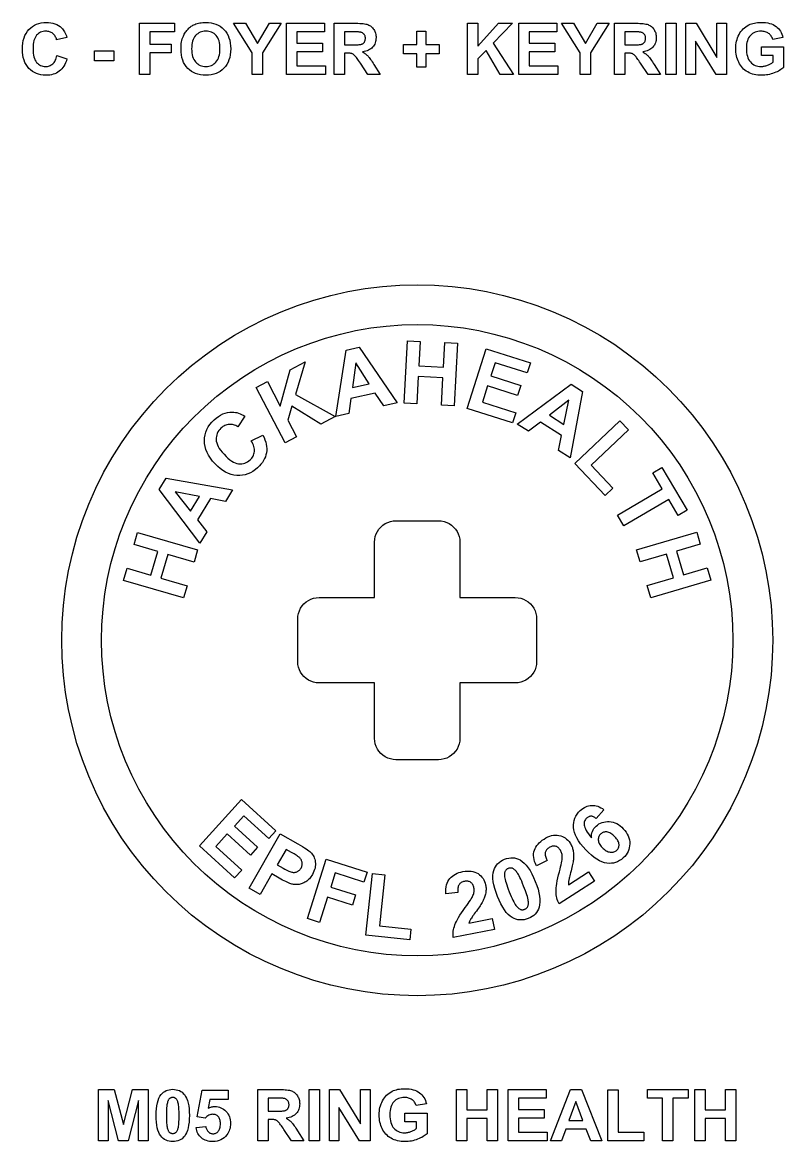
# Model space of a CAD drawing. Header units: millimetres. Extents: x 0 to 300, y 0 to 200.
# Drawn here: x 122.12 to 148.88, y 39.85 to 79.21 of the extents above; entities that cross this region are included whole.
import ezdxf

# ---------------------------------------------------------------- set-up
doc = ezdxf.new("R2010")
doc.units = ezdxf.units.MM
for name, color, linetype in [('CUT', 1, 'Continuous'), ('ENGRAVE', 5, 'Continuous'), ('LABELS', 250, 'Continuous')]:
    doc.layers.add(name, color=color, linetype=linetype)

msp = doc.modelspace()

# ---------------------------------------------------------------- linework, layer by layer
at = {"layer": 'CUT'}
msp.add_lwpolyline([(148.5, 57.481), (148.485, 56.868), (148.44, 56.256), (148.365, 55.647), (148.26, 55.043), (148.125, 54.444), (147.962, 53.853), (147.769, 53.27), (147.548, 52.698), (147.3, 52.137), (147.024, 51.589), (146.722, 51.055), (146.393, 50.537), (146.04, 50.035), (145.663, 49.551), (145.262, 49.087), (144.839, 48.642), (144.394, 48.219), (143.93, 47.819), (143.446, 47.441), (142.945, 47.088), (142.426, 46.76), (141.892, 46.457), (141.344, 46.181), (140.784, 45.933), (140.211, 45.712), (139.629, 45.519), (139.037, 45.356), (138.439, 45.221), (137.834, 45.116), (137.225, 45.041), (136.613, 44.996), (136, 44.981), (135.387, 44.996), (134.775, 45.041), (134.166, 45.116), (133.561, 45.221), (132.963, 45.356), (132.371, 45.519), (131.789, 45.712), (131.216, 45.933), (130.656, 46.181), (130.108, 46.457), (129.574, 46.76), (129.055, 47.088), (128.554, 47.441), (128.07, 47.819), (127.606, 48.219), (127.161, 48.642), (126.738, 49.087), (126.337, 49.551), (125.96, 50.035), (125.607, 50.537), (125.278, 51.055), (124.976, 51.589), (124.7, 52.137), (124.452, 52.698), (124.231, 53.27), (124.038, 53.853), (123.875, 54.444), (123.74, 55.043), (123.635, 55.647), (123.56, 56.256), (123.515, 56.868), (123.5, 57.481), (123.515, 58.094), (123.56, 58.706), (123.635, 59.315), (123.74, 59.92), (123.875, 60.518), (124.038, 61.11), (124.231, 61.692), (124.452, 62.265), (124.7, 62.826), (124.976, 63.374), (125.278, 63.907), (125.607, 64.426), (125.96, 64.927), (126.337, 65.411), (126.738, 65.876), (127.161, 66.32), (127.606, 66.743), (128.07, 67.144), (128.554, 67.521), (129.055, 67.875), (129.574, 68.203), (130.108, 68.505), (130.656, 68.781), (131.216, 69.03), (131.789, 69.25), (132.371, 69.443), (132.963, 69.607), (133.561, 69.741), (134.166, 69.846), (134.775, 69.921), (135.387, 69.966), (136, 69.981), (136.613, 69.966), (137.225, 69.921), (137.834, 69.846), (138.439, 69.741), (139.037, 69.607), (139.629, 69.443), (140.211, 69.25), (140.784, 69.03), (141.344, 68.781), (141.892, 68.505), (142.426, 68.203), (142.945, 67.875), (143.446, 67.521), (143.93, 67.144), (144.394, 66.743), (144.839, 66.32), (145.262, 65.876), (145.663, 65.411), (146.04, 64.927), (146.393, 64.426), (146.722, 63.907), (147.024, 63.374), (147.3, 62.826), (147.548, 62.265), (147.769, 61.692), (147.962, 61.11), (148.125, 60.518), (148.26, 59.92), (148.365, 59.315), (148.44, 58.706), (148.485, 58.094)], close=True, dxfattribs=at)
at = {"layer": 'ENGRAVE'}
for points in [[(147.1, 57.481), (147.086, 56.937), (147.046, 56.393), (146.979, 55.852), (146.886, 55.316), (146.767, 54.784), (146.622, 54.259), (146.451, 53.742), (146.255, 53.234), (146.034, 52.735), (145.789, 52.249), (145.52, 51.775), (145.229, 51.315), (144.915, 50.869), (144.58, 50.44), (144.224, 50.027), (143.849, 49.633), (143.454, 49.257), (143.041, 48.901), (142.612, 48.566), (142.167, 48.252), (141.706, 47.961), (141.232, 47.692), (140.746, 47.447), (140.248, 47.226), (139.739, 47.03), (139.222, 46.86), (138.697, 46.714), (138.165, 46.595), (137.629, 46.502), (137.088, 46.435), (136.545, 46.395), (136, 46.382), (135.455, 46.395), (134.912, 46.435), (134.371, 46.502), (133.835, 46.595), (133.303, 46.714), (132.778, 46.86), (132.261, 47.03), (131.752, 47.226), (131.254, 47.447), (130.768, 47.692), (130.294, 47.961), (129.833, 48.252), (129.388, 48.566), (128.959, 48.901), (128.546, 49.257), (128.151, 49.633), (127.776, 50.027), (127.42, 50.44), (127.085, 50.869), (126.771, 51.315), (126.48, 51.775), (126.211, 52.249), (125.966, 52.735), (125.745, 53.234), (125.549, 53.742), (125.378, 54.259), (125.233, 54.784), (125.114, 55.316), (125.021, 55.852), (124.954, 56.393), (124.914, 56.937), (124.9, 57.481), (124.914, 58.026), (124.954, 58.569), (125.021, 59.11), (125.114, 59.647), (125.233, 60.178), (125.378, 60.703), (125.549, 61.22), (125.745, 61.729), (125.966, 62.227), (126.211, 62.713), (126.48, 63.187), (126.771, 63.648), (127.085, 64.093), (127.42, 64.523), (127.776, 64.935), (128.151, 65.33), (128.546, 65.705), (128.959, 66.061), (129.388, 66.396), (129.833, 66.71), (130.294, 67.002), (130.768, 67.27), (131.254, 67.515), (131.752, 67.736), (132.261, 67.932), (132.778, 68.103), (133.303, 68.248), (133.835, 68.367), (134.371, 68.461), (134.912, 68.527), (135.455, 68.567), (136, 68.581), (136.545, 68.567), (137.088, 68.527), (137.629, 68.461), (138.165, 68.367), (138.697, 68.248), (139.222, 68.103), (139.739, 67.932), (140.248, 67.736), (140.746, 67.515), (141.232, 67.27), (141.706, 67.002), (142.167, 66.71), (142.612, 66.396), (143.041, 66.061), (143.454, 65.705), (143.849, 65.33), (144.224, 64.935), (144.58, 64.523), (144.915, 64.093), (145.229, 63.648), (145.52, 63.187), (145.789, 62.713), (146.034, 62.227), (146.255, 61.729), (146.451, 61.22), (146.622, 60.703), (146.767, 60.178), (146.886, 59.647), (146.979, 59.11), (147.046, 58.569), (147.086, 58.026)], [(133.137, 65.35), (133.503, 67.683), (133.962, 67.784), (135.294, 65.824), (134.822, 65.72), (134.527, 66.167), (133.668, 65.979), (133.598, 65.451)], [(136.055, 67.125), (136.925, 67.08), (136.969, 67.945), (137.413, 67.922), (137.3, 65.725), (136.856, 65.748), (136.906, 66.709), (136.036, 66.753), (135.987, 65.793), (135.543, 65.816), (135.656, 68.013), (136.1, 67.99)], [(138.736, 67.239), (138.588, 66.774), (139.64, 66.439), (139.528, 66.086), (138.475, 66.421), (138.293, 65.851), (139.464, 65.477), (139.352, 65.124), (137.758, 65.632), (138.426, 67.728), (139.98, 67.233), (139.867, 66.878)], [(131.528, 66.993), (132.057, 67.27), (131.722, 66.126), (133.12, 65.343), (132.611, 65.076), (131.595, 65.709), (131.447, 65.216), (131.756, 64.628), (131.363, 64.421), (130.341, 66.369), (130.734, 66.576), (131.188, 65.71)], [(133.722, 66.37), (134.308, 66.498), (133.837, 67.231)], [(139.513, 65.082), (141.416, 66.48), (141.812, 66.228), (141.376, 63.899), (140.969, 64.158), (141.074, 64.683), (140.332, 65.154), (139.911, 64.83)], [(140.646, 65.394), (141.153, 65.072), (141.334, 65.924)], [(130.648, 64.528), (130.674, 64.449), (130.693, 64.371), (130.705, 64.295), (130.71, 64.22), (130.708, 64.147), (130.699, 64.075), (130.684, 64.004), (130.662, 63.935), (130.633, 63.867), (130.598, 63.801), (130.556, 63.736), (130.508, 63.672), (130.453, 63.609), (130.391, 63.548), (130.31, 63.479), (130.225, 63.419), (130.138, 63.37), (130.048, 63.331), (129.955, 63.302), (129.86, 63.283), (129.761, 63.274), (129.66, 63.276), (129.558, 63.288), (129.459, 63.311), (129.36, 63.345), (129.264, 63.391), (129.169, 63.447), (129.076, 63.514), (128.985, 63.592), (128.895, 63.682), (128.808, 63.782), (128.732, 63.884), (128.667, 63.985), (128.614, 64.087), (128.573, 64.189), (128.544, 64.292), (128.527, 64.395), (128.521, 64.499), (128.526, 64.601), (128.542, 64.701), (128.568, 64.797), (128.605, 64.89), (128.653, 64.98), (128.711, 65.066), (128.78, 65.15), (128.859, 65.23), (128.933, 65.295), (129.01, 65.35), (129.088, 65.398), (129.167, 65.436), (129.248, 65.466), (129.331, 65.487), (129.415, 65.499), (129.501, 65.503), (129.553, 65.501), (129.606, 65.494), (129.66, 65.483), (129.714, 65.467), (129.77, 65.447), (129.826, 65.423), (129.884, 65.394), (129.942, 65.36), (129.692, 64.984), (129.656, 65.007), (129.619, 65.026), (129.582, 65.042), (129.544, 65.054), (129.506, 65.064), (129.467, 65.069), (129.428, 65.071), (129.389, 65.07), (129.35, 65.065), (129.312, 65.057), (129.274, 65.046), (129.238, 65.031), (129.203, 65.013), (129.168, 64.991), (129.134, 64.966), (129.101, 64.937), (129.06, 64.894), (129.024, 64.85), (128.994, 64.803), (128.969, 64.754), (128.951, 64.703), (128.938, 64.65), (128.932, 64.595), (128.931, 64.538), (128.937, 64.479), (128.951, 64.418), (128.974, 64.356), (129.004, 64.292), (129.043, 64.226), (129.09, 64.159), (129.145, 64.089), (129.208, 64.018), (129.278, 63.946), (129.347, 63.883), (129.413, 63.829), (129.479, 63.783), (129.542, 63.746), (129.604, 63.717), (129.664, 63.697), (129.723, 63.686), (129.78, 63.682), (129.835, 63.685), (129.888, 63.693), (129.94, 63.707), (129.989, 63.727), (130.038, 63.753), (130.084, 63.785), (130.129, 63.823), (130.159, 63.854), (130.187, 63.886), (130.21, 63.92), (130.23, 63.956), (130.247, 63.993), (130.259, 64.031), (130.269, 64.071), (130.275, 64.113), (130.277, 64.156), (130.274, 64.2), (130.267, 64.246), (130.256, 64.294), (130.24, 64.342), (130.22, 64.392), (130.196, 64.444), (130.167, 64.497), (130.575, 64.691), (130.615, 64.609)], [(142.118, 63.631), (142.877, 62.829), (142.608, 62.574), (141.543, 63.699), (143.128, 65.199), (143.433, 64.876)], [(145.493, 62.053), (145.172, 61.864), (144.842, 62.425), (143.267, 61.498), (143.041, 61.881), (144.617, 62.808), (144.286, 63.37), (144.606, 63.559)], [(128.6, 61.294), (128.353, 60.893), (126.93, 62.777), (127.177, 63.177), (129.512, 62.772), (129.258, 62.361), (128.732, 62.46), (128.27, 61.711)], [(127.487, 62.703), (128.026, 62.022), (128.341, 62.533)], [(137.5, 55.981), (137.5, 54.031), (137.494, 53.933), (137.474, 53.837), (137.443, 53.744), (137.4, 53.656), (137.345, 53.575), (137.28, 53.501), (137.207, 53.436), (137.125, 53.382), (137.037, 53.338), (136.944, 53.307), (136.848, 53.288), (136.75, 53.281), (135.25, 53.281), (135.152, 53.288), (135.056, 53.307), (134.963, 53.338), (134.875, 53.382), (134.793, 53.436), (134.72, 53.501), (134.655, 53.575), (134.6, 53.656), (134.557, 53.744), (134.526, 53.837), (134.506, 53.933), (134.5, 54.031), (134.5, 55.981), (132.55, 55.981), (132.452, 55.988), (132.356, 56.007), (132.263, 56.038), (132.175, 56.082), (132.093, 56.136), (132.02, 56.201), (131.955, 56.275), (131.9, 56.356), (131.857, 56.444), (131.826, 56.537), (131.806, 56.633), (131.8, 56.731), (131.8, 58.231), (131.806, 58.329), (131.826, 58.425), (131.857, 58.518), (131.9, 58.606), (131.955, 58.688), (132.02, 58.761), (132.093, 58.826), (132.175, 58.881), (132.263, 58.924), (132.356, 58.956), (132.452, 58.975), (132.55, 58.981), (134.5, 58.981), (134.5, 60.931), (134.506, 61.029), (134.526, 61.125), (134.557, 61.218), (134.6, 61.306), (134.655, 61.388), (134.72, 61.461), (134.793, 61.526), (134.875, 61.581), (134.963, 61.624), (135.056, 61.656), (135.152, 61.675), (135.25, 61.681), (136.75, 61.681), (136.848, 61.675), (136.944, 61.656), (137.037, 61.624), (137.125, 61.581), (137.207, 61.526), (137.28, 61.461), (137.345, 61.388), (137.4, 61.306), (137.443, 61.218), (137.474, 61.125), (137.494, 61.029), (137.5, 60.931), (137.5, 58.981), (139.45, 58.981), (139.548, 58.975), (139.644, 58.956), (139.737, 58.924), (139.825, 58.881), (139.907, 58.826), (139.98, 58.761), (140.045, 58.688), (140.1, 58.606), (140.143, 58.518), (140.174, 58.425), (140.194, 58.329), (140.2, 58.231), (140.2, 56.731), (140.194, 56.633), (140.174, 56.537), (140.143, 56.444), (140.1, 56.356), (140.045, 56.275), (139.98, 56.201), (139.907, 56.136), (139.825, 56.082), (139.737, 56.038), (139.644, 56.007), (139.548, 55.988), (139.45, 55.981)], [(126.631, 59.769), (126.876, 60.604), (126.045, 60.848), (126.17, 61.274), (128.281, 60.655), (128.156, 60.229), (127.233, 60.499), (126.988, 59.664), (127.911, 59.394), (127.786, 58.967), (125.675, 59.586), (125.8, 60.012)], [(145.366, 59.779), (146.197, 60.023), (146.322, 59.596), (144.211, 58.977), (144.086, 59.404), (145.009, 59.674), (144.764, 60.509), (143.841, 60.239), (143.716, 60.665), (145.827, 61.284), (145.952, 60.858), (145.121, 60.614)], [(130.78, 50.506), (129.902, 51.305), (129.574, 50.944), (130.391, 50.201), (130.141, 49.927), (129.324, 50.67), (128.921, 50.227), (129.831, 49.4), (129.581, 49.126), (128.343, 50.251), (129.823, 51.879), (131.03, 50.782)], [(142.227, 51.259), (142.204, 51.27), (142.181, 51.279), (142.158, 51.286), (142.136, 51.29), (142.114, 51.291), (142.092, 51.29), (142.071, 51.287), (142.051, 51.282), (142.03, 51.274), (142.011, 51.265), (141.991, 51.253), (141.972, 51.239), (141.954, 51.223), (141.931, 51.199), (141.912, 51.173), (141.896, 51.146), (141.884, 51.117), (141.876, 51.085), (141.871, 51.052), (141.869, 51.017), (141.871, 50.981), (141.878, 50.941), (141.893, 50.896), (141.914, 50.848), (141.943, 50.794), (141.979, 50.737), (142.022, 50.674), (142.071, 50.608), (142.129, 50.537), (142.128, 50.596), (142.134, 50.653), (142.145, 50.708), (142.162, 50.76), (142.184, 50.809), (142.213, 50.855), (142.247, 50.899), (142.287, 50.941), (142.336, 50.983), (142.388, 51.019), (142.443, 51.048), (142.5, 51.072), (142.559, 51.089), (142.622, 51.1), (142.687, 51.105), (142.754, 51.104), (142.822, 51.096), (142.888, 51.082), (142.952, 51.06), (143.015, 51.033), (143.075, 50.998), (143.134, 50.957), (143.192, 50.909), (143.247, 50.854), (143.301, 50.792), (143.348, 50.729), (143.387, 50.664), (143.419, 50.599), (143.444, 50.532), (143.461, 50.464), (143.471, 50.394), (143.473, 50.324), (143.469, 50.254), (143.457, 50.186), (143.439, 50.121), (143.413, 50.057), (143.381, 49.996), (143.342, 49.938), (143.295, 49.881), (143.242, 49.827), (143.18, 49.774), (143.115, 49.73), (143.047, 49.694), (142.977, 49.666), (142.903, 49.647), (142.827, 49.636), (142.748, 49.634), (142.666, 49.64), (142.581, 49.657), (142.495, 49.686), (142.406, 49.726), (142.315, 49.779), (142.221, 49.844), (142.126, 49.921), (142.028, 50.011), (141.928, 50.112), (141.831, 50.221), (141.746, 50.327), (141.673, 50.43), (141.613, 50.53), (141.565, 50.627), (141.529, 50.721), (141.506, 50.812), (141.494, 50.901), (141.494, 50.986), (141.502, 51.068), (141.519, 51.147), (141.545, 51.223), (141.579, 51.295), (141.622, 51.364), (141.674, 51.43), (141.735, 51.493), (141.781, 51.533), (141.828, 51.569), (141.877, 51.599), (141.926, 51.624), (141.976, 51.644), (142.028, 51.66), (142.08, 51.67), (142.133, 51.675), (142.187, 51.675), (142.241, 51.669), (142.295, 51.658), (142.349, 51.641), (142.403, 51.62), (142.457, 51.592), (142.511, 51.559), (142.565, 51.521), (142.298, 51.209), (142.274, 51.228), (142.25, 51.245)], [(131.967, 50.224), (132.034, 50.182), (132.094, 50.144), (132.145, 50.11), (132.188, 50.079), (132.223, 50.051), (132.25, 50.027), (132.283, 49.991), (132.313, 49.954), (132.339, 49.914), (132.362, 49.872), (132.381, 49.828), (132.397, 49.782), (132.409, 49.733), (132.418, 49.683), (132.423, 49.631), (132.422, 49.578), (132.417, 49.524), (132.407, 49.47), (132.392, 49.416), (132.371, 49.36), (132.346, 49.304), (132.316, 49.247), (132.291, 49.205), (132.264, 49.165), (132.236, 49.129), (132.208, 49.095), (132.178, 49.064), (132.148, 49.036), (132.116, 49.01), (132.083, 48.988), (132.05, 48.968), (132.017, 48.951), (131.983, 48.936), (131.95, 48.922), (131.916, 48.912), (131.882, 48.903), (131.848, 48.897), (131.814, 48.892), (131.78, 48.89), (131.746, 48.889), (131.714, 48.89), (131.682, 48.892), (131.651, 48.896), (131.62, 48.901), (131.591, 48.908), (131.562, 48.916), (131.522, 48.93), (131.478, 48.948), (131.431, 48.969), (131.381, 48.992), (131.327, 49.019), (131.27, 49.049), (131.21, 49.081), (131.146, 49.117), (130.895, 49.261), (130.483, 48.54), (130.097, 48.76), (131.188, 50.671), (131.807, 50.317), (131.891, 50.269)], [(140.965, 48.259), (140.944, 48.311), (140.927, 48.363), (140.912, 48.417), (140.901, 48.472), (140.892, 48.527), (140.886, 48.584), (140.883, 48.641), (140.884, 48.703), (140.888, 48.772), (140.897, 48.848), (140.909, 48.932), (140.926, 49.023), (140.947, 49.122), (140.971, 49.228), (141, 49.341), (141.022, 49.431), (141.042, 49.513), (141.06, 49.587), (141.074, 49.652), (141.085, 49.71), (141.093, 49.759), (141.098, 49.8), (141.101, 49.833), (141.1, 49.871), (141.098, 49.908), (141.093, 49.943), (141.086, 49.977), (141.077, 50.009), (141.065, 50.04), (141.051, 50.069), (141.035, 50.097), (141.016, 50.125), (140.996, 50.151), (140.975, 50.173), (140.952, 50.192), (140.929, 50.208), (140.905, 50.222), (140.881, 50.232), (140.855, 50.239), (140.829, 50.243), (140.802, 50.245), (140.775, 50.243), (140.748, 50.239), (140.721, 50.231), (140.694, 50.221), (140.666, 50.207), (140.638, 50.191), (140.611, 50.172), (140.588, 50.153), (140.567, 50.132), (140.548, 50.11), (140.533, 50.087), (140.52, 50.063), (140.51, 50.037), (140.503, 50.011), (140.499, 49.982), (140.499, 49.953), (140.502, 49.921), (140.508, 49.888), (140.518, 49.854), (140.532, 49.817), (140.549, 49.779), (140.569, 49.739), (140.192, 49.549), (140.157, 49.626), (140.13, 49.701), (140.11, 49.773), (140.097, 49.843), (140.092, 49.91), (140.095, 49.975), (140.105, 50.037), (140.122, 50.097), (140.146, 50.154), (140.176, 50.21), (140.21, 50.262), (140.249, 50.313), (140.294, 50.361), (140.344, 50.407), (140.399, 50.45), (140.459, 50.491), (140.527, 50.531), (140.594, 50.565), (140.661, 50.591), (140.727, 50.61), (140.793, 50.623), (140.857, 50.628), (140.921, 50.627), (140.984, 50.618), (141.046, 50.603), (141.103, 50.583), (141.157, 50.558), (141.208, 50.527), (141.255, 50.491), (141.299, 50.449), (141.339, 50.402), (141.376, 50.35), (141.395, 50.318), (141.413, 50.286), (141.429, 50.254), (141.443, 50.22), (141.455, 50.187), (141.466, 50.153), (141.476, 50.118), (141.483, 50.083), (141.489, 50.047), (141.494, 50.009), (141.497, 49.97), (141.499, 49.93), (141.5, 49.888), (141.499, 49.845), (141.496, 49.8), (141.492, 49.755), (141.488, 49.722), (141.483, 49.684), (141.475, 49.643), (141.466, 49.597), (141.454, 49.546), (141.442, 49.492), (141.427, 49.433), (141.41, 49.37), (141.394, 49.307), (141.379, 49.25), (141.366, 49.199), (141.355, 49.154), (141.345, 49.114), (141.338, 49.08), (141.332, 49.051), (141.328, 49.029), (141.325, 49.009), (141.322, 48.99), (141.32, 48.971), (141.319, 48.953), (141.318, 48.935), (141.317, 48.917), (141.317, 48.9), (141.318, 48.884), (142.024, 49.334), (142.234, 49.003), (140.988, 48.209)], [(142.64, 50.08), (142.676, 50.061), (142.712, 50.046), (142.748, 50.036), (142.784, 50.03), (142.82, 50.027), (142.853, 50.027), (142.885, 50.031), (142.915, 50.038), (142.944, 50.048), (142.97, 50.061), (142.995, 50.077), (143.018, 50.096), (143.038, 50.117), (143.055, 50.139), (143.069, 50.162), (143.081, 50.186), (143.089, 50.212), (143.095, 50.239), (143.098, 50.267), (143.098, 50.296), (143.094, 50.327), (143.086, 50.358), (143.074, 50.391), (143.058, 50.424), (143.037, 50.459), (143.012, 50.494), (142.983, 50.531), (142.949, 50.568), (142.913, 50.605), (142.877, 50.638), (142.841, 50.666), (142.807, 50.69), (142.772, 50.709), (142.739, 50.724), (142.705, 50.734), (142.673, 50.74), (142.641, 50.742), (142.61, 50.741), (142.581, 50.737), (142.552, 50.73), (142.525, 50.719), (142.499, 50.706), (142.475, 50.689), (142.451, 50.669), (142.43, 50.647), (142.413, 50.625), (142.398, 50.6), (142.386, 50.575), (142.377, 50.548), (142.37, 50.52), (142.367, 50.49), (142.367, 50.459), (142.369, 50.427), (142.376, 50.395), (142.387, 50.362), (142.401, 50.33), (142.42, 50.297), (142.442, 50.263), (142.468, 50.23), (142.498, 50.196), (142.533, 50.161), (142.569, 50.13), (142.604, 50.102)], [(131.397, 49.407), (131.443, 49.383), (131.486, 49.364), (131.524, 49.347), (131.558, 49.335), (131.588, 49.326), (131.613, 49.321), (131.636, 49.318), (131.659, 49.317), (131.682, 49.318), (131.704, 49.32), (131.725, 49.324), (131.746, 49.329), (131.767, 49.337), (131.787, 49.346), (131.807, 49.356), (131.825, 49.368), (131.843, 49.381), (131.859, 49.396), (131.875, 49.412), (131.89, 49.43), (131.903, 49.449), (131.916, 49.469), (131.929, 49.495), (131.94, 49.521), (131.949, 49.547), (131.955, 49.573), (131.958, 49.599), (131.959, 49.625), (131.957, 49.65), (131.953, 49.676), (131.946, 49.701), (131.938, 49.726), (131.927, 49.749), (131.915, 49.771), (131.9, 49.792), (131.884, 49.812), (131.866, 49.831), (131.846, 49.849), (131.828, 49.864), (131.806, 49.88), (131.779, 49.898), (131.748, 49.919), (131.712, 49.941), (131.671, 49.966), (131.626, 49.992), (131.576, 50.021), (131.39, 50.127), (131.08, 49.585), (131.291, 49.465), (131.346, 49.434)], [(134.129, 48.976), (133.116, 49.298), (132.958, 48.802), (133.833, 48.524), (133.72, 48.169), (132.845, 48.447), (132.561, 47.557), (132.138, 47.691), (132.805, 49.788), (134.242, 49.33)], [(139.357, 49.833), (139.425, 49.826), (139.492, 49.81), (139.557, 49.786), (139.621, 49.754), (139.694, 49.705), (139.766, 49.643), (139.836, 49.568), (139.903, 49.481), (139.969, 49.38), (140.032, 49.267), (140.094, 49.141), (140.153, 49.002), (140.206, 48.861), (140.248, 48.728), (140.28, 48.602), (140.302, 48.484), (140.314, 48.374), (140.315, 48.271), (140.305, 48.176), (140.286, 48.089), (140.262, 48.023), (140.231, 47.961), (140.194, 47.904), (140.15, 47.853), (140.099, 47.806), (140.042, 47.764), (139.978, 47.727), (139.907, 47.695), (139.833, 47.669), (139.759, 47.652), (139.687, 47.644), (139.615, 47.644), (139.544, 47.653), (139.473, 47.671), (139.404, 47.697), (139.335, 47.731), (139.267, 47.777), (139.2, 47.836), (139.134, 47.909), (139.07, 47.995), (139.007, 48.095), (138.945, 48.208), (138.884, 48.335), (138.825, 48.475), (138.772, 48.616), (138.73, 48.749), (138.698, 48.874), (138.676, 48.991), (138.665, 49.101), (138.664, 49.204), (138.673, 49.299), (138.693, 49.386), (138.717, 49.452), (138.748, 49.514), (138.785, 49.571), (138.829, 49.622), (138.88, 49.669), (138.937, 49.711), (139.001, 49.748), (139.072, 49.78), (139.145, 49.806), (139.217, 49.823), (139.288, 49.832)], [(134.677, 47.435), (135.775, 47.319), (135.736, 46.95), (134.196, 47.113), (134.426, 49.283), (134.867, 49.237)], [(137.261, 47.084), (137.261, 47.14), (137.263, 47.195), (137.269, 47.25), (137.278, 47.305), (137.291, 47.36), (137.306, 47.415), (137.324, 47.469), (137.347, 47.527), (137.377, 47.589), (137.412, 47.657), (137.455, 47.731), (137.503, 47.81), (137.558, 47.894), (137.62, 47.983), (137.688, 48.078), (137.742, 48.154), (137.79, 48.223), (137.833, 48.286), (137.87, 48.342), (137.901, 48.391), (137.927, 48.434), (137.947, 48.47), (137.961, 48.499), (137.975, 48.535), (137.986, 48.571), (137.994, 48.605), (138, 48.639), (138.003, 48.673), (138.004, 48.706), (138.001, 48.738), (137.997, 48.769), (137.989, 48.803), (137.979, 48.834), (137.968, 48.862), (137.954, 48.888), (137.938, 48.912), (137.921, 48.933), (137.902, 48.951), (137.88, 48.968), (137.858, 48.981), (137.833, 48.992), (137.808, 49), (137.781, 49.006), (137.753, 49.009), (137.723, 49.009), (137.692, 49.007), (137.66, 49.002), (137.629, 48.994), (137.6, 48.985), (137.573, 48.973), (137.548, 48.959), (137.525, 48.943), (137.504, 48.925), (137.486, 48.905), (137.47, 48.883), (137.456, 48.858), (137.444, 48.831), (137.436, 48.8), (137.43, 48.767), (137.426, 48.731), (137.426, 48.692), (137.428, 48.651), (137.432, 48.606), (137.012, 48.566), (137.007, 48.651), (137.009, 48.731), (137.017, 48.805), (137.03, 48.875), (137.05, 48.939), (137.076, 48.999), (137.108, 49.053), (137.147, 49.102), (137.19, 49.147), (137.237, 49.188), (137.288, 49.224), (137.343, 49.257), (137.402, 49.285), (137.465, 49.31), (137.532, 49.33), (137.603, 49.347), (137.681, 49.359), (137.756, 49.366), (137.828, 49.366), (137.897, 49.36), (137.962, 49.347), (138.024, 49.329), (138.083, 49.304), (138.139, 49.273), (138.191, 49.237), (138.237, 49.197), (138.278, 49.154), (138.314, 49.107), (138.345, 49.056), (138.37, 49.001), (138.391, 48.943), (138.406, 48.881), (138.412, 48.844), (138.417, 48.808), (138.42, 48.772), (138.421, 48.736), (138.42, 48.7), (138.418, 48.664), (138.414, 48.628), (138.408, 48.593), (138.401, 48.557), (138.392, 48.52), (138.38, 48.483), (138.367, 48.445), (138.353, 48.406), (138.336, 48.366), (138.317, 48.325), (138.297, 48.284), (138.281, 48.255), (138.262, 48.222), (138.24, 48.186), (138.215, 48.147), (138.186, 48.104), (138.154, 48.058), (138.119, 48.008), (138.08, 47.955), (138.042, 47.903), (138.008, 47.856), (137.977, 47.813), (137.95, 47.774), (137.927, 47.741), (137.907, 47.712), (137.891, 47.688), (137.879, 47.668), (137.869, 47.651), (137.86, 47.634), (137.851, 47.617), (137.843, 47.601), (137.836, 47.584), (137.829, 47.568), (137.823, 47.552), (137.817, 47.537), (138.639, 47.698), (138.714, 47.314), (137.264, 47.028)], [(139.139, 49.417), (139.126, 49.405), (139.114, 49.391), (139.103, 49.376), (139.093, 49.36), (139.085, 49.342), (139.078, 49.322), (139.073, 49.3), (139.069, 49.277), (139.067, 49.251), (139.067, 49.223), (139.069, 49.194), (139.072, 49.163), (139.079, 49.118), (139.09, 49.067), (139.105, 49.01), (139.123, 48.947), (139.146, 48.878), (139.172, 48.803), (139.202, 48.722), (139.236, 48.635), (139.271, 48.549), (139.305, 48.47), (139.337, 48.399), (139.367, 48.336), (139.395, 48.279), (139.422, 48.231), (139.447, 48.19), (139.47, 48.156), (139.492, 48.127), (139.514, 48.102), (139.535, 48.08), (139.556, 48.06), (139.576, 48.044), (139.596, 48.031), (139.615, 48.021), (139.633, 48.013), (139.651, 48.009), (139.669, 48.005), (139.688, 48.004), (139.706, 48.004), (139.724, 48.005), (139.741, 48.008), (139.759, 48.013), (139.777, 48.019), (139.794, 48.027), (139.811, 48.036), (139.826, 48.046), (139.84, 48.058), (139.853, 48.07), (139.865, 48.084), (139.876, 48.099), (139.886, 48.115), (139.894, 48.133), (139.901, 48.153), (139.906, 48.175), (139.91, 48.198), (139.912, 48.224), (139.912, 48.251), (139.91, 48.281), (139.907, 48.312), (139.9, 48.357), (139.889, 48.408), (139.875, 48.464), (139.856, 48.527), (139.834, 48.596), (139.808, 48.671), (139.777, 48.751), (139.743, 48.838), (139.708, 48.924), (139.675, 49.003), (139.643, 49.074), (139.613, 49.138), (139.584, 49.194), (139.558, 49.243), (139.533, 49.284), (139.509, 49.318), (139.487, 49.346), (139.465, 49.372), (139.444, 49.394), (139.423, 49.413), (139.403, 49.43), (139.384, 49.443), (139.365, 49.454), (139.346, 49.461), (139.328, 49.466), (139.31, 49.469), (139.292, 49.471), (139.273, 49.471), (139.255, 49.47), (139.238, 49.467), (139.22, 49.462), (139.202, 49.456), (139.185, 49.448), (139.168, 49.439), (139.153, 49.429)]]:
    msp.add_lwpolyline(points, close=True, dxfattribs=at)
at = {"layer": 'LABELS'}
for points in [[(123.611, 77.726), (123.579, 77.669), (123.543, 77.617), (123.505, 77.569), (123.463, 77.526), (123.417, 77.488), (123.368, 77.455), (123.317, 77.426), (123.262, 77.401), (123.203, 77.381), (123.142, 77.365), (123.078, 77.354), (123.01, 77.347), (122.939, 77.345), (122.851, 77.349), (122.768, 77.36), (122.688, 77.38), (122.612, 77.406), (122.541, 77.441), (122.473, 77.483), (122.409, 77.533), (122.35, 77.59), (122.295, 77.654), (122.249, 77.724), (122.209, 77.799), (122.176, 77.88), (122.151, 77.967), (122.133, 78.059), (122.122, 78.156), (122.119, 78.26), (122.122, 78.369), (122.133, 78.472), (122.151, 78.569), (122.177, 78.659), (122.209, 78.743), (122.249, 78.821), (122.296, 78.893), (122.351, 78.958), (122.411, 79.016), (122.476, 79.067), (122.545, 79.109), (122.619, 79.144), (122.698, 79.172), (122.781, 79.191), (122.869, 79.203), (122.961, 79.206), (123.042, 79.203), (123.118, 79.194), (123.191, 79.179), (123.26, 79.158), (123.325, 79.13), (123.387, 79.097), (123.444, 79.057), (123.498, 79.011), (123.527, 78.981), (123.555, 78.947), (123.581, 78.911), (123.605, 78.871), (123.627, 78.828), (123.647, 78.782), (123.665, 78.732), (123.682, 78.68), (123.322, 78.594), (123.313, 78.628), (123.302, 78.66), (123.288, 78.69), (123.273, 78.719), (123.255, 78.746), (123.235, 78.771), (123.213, 78.794), (123.189, 78.815), (123.163, 78.834), (123.135, 78.85), (123.107, 78.864), (123.077, 78.876), (123.045, 78.884), (123.012, 78.891), (122.978, 78.895), (122.943, 78.896), (122.894, 78.894), (122.847, 78.887), (122.803, 78.876), (122.761, 78.86), (122.722, 78.84), (122.685, 78.815), (122.65, 78.786), (122.618, 78.752), (122.589, 78.713), (122.563, 78.669), (122.542, 78.619), (122.524, 78.564), (122.511, 78.503), (122.501, 78.437), (122.495, 78.364), (122.493, 78.287), (122.495, 78.205), (122.501, 78.128), (122.511, 78.058), (122.524, 77.995), (122.541, 77.937), (122.562, 77.885), (122.587, 77.84), (122.616, 77.801), (122.648, 77.767), (122.682, 77.737), (122.718, 77.712), (122.757, 77.692), (122.798, 77.676), (122.842, 77.665), (122.887, 77.658), (122.935, 77.656), (122.971, 77.657), (123.005, 77.661), (123.038, 77.669), (123.07, 77.679), (123.101, 77.692), (123.13, 77.708), (123.158, 77.726), (123.185, 77.748), (123.21, 77.773), (123.233, 77.8), (123.255, 77.832), (123.274, 77.866), (123.292, 77.904), (123.308, 77.945), (123.322, 77.99), (123.334, 78.038), (123.687, 77.926), (123.665, 77.855), (123.639, 77.788)], [(126.599, 78.871), (126.599, 78.445), (127.351, 78.445), (127.351, 78.141), (126.599, 78.141), (126.599, 77.376), (126.236, 77.376), (126.236, 79.176), (127.47, 79.176), (127.47, 78.871)], [(127.728, 78.574), (127.742, 78.628), (127.759, 78.678), (127.778, 78.726), (127.794, 78.76), (127.811, 78.793), (127.83, 78.826), (127.85, 78.857), (127.872, 78.887), (127.895, 78.917), (127.92, 78.945), (127.945, 78.973), (127.972, 79), (128, 79.024), (128.028, 79.047), (128.057, 79.068), (128.086, 79.088), (128.116, 79.105), (128.147, 79.121), (128.178, 79.135), (128.221, 79.152), (128.265, 79.166), (128.312, 79.179), (128.359, 79.189), (128.409, 79.196), (128.459, 79.202), (128.512, 79.205), (128.566, 79.206), (128.663, 79.203), (128.755, 79.191), (128.842, 79.172), (128.924, 79.145), (129.001, 79.11), (129.073, 79.068), (129.141, 79.018), (129.203, 78.96), (129.259, 78.895), (129.307, 78.824), (129.348, 78.747), (129.382, 78.665), (129.408, 78.576), (129.427, 78.481), (129.438, 78.38), (129.442, 78.273), (129.438, 78.167), (129.427, 78.067), (129.408, 77.973), (129.382, 77.885), (129.349, 77.803), (129.308, 77.726), (129.26, 77.656), (129.205, 77.591), (129.143, 77.534), (129.076, 77.484), (129.004, 77.441), (128.928, 77.407), (128.846, 77.38), (128.759, 77.36), (128.668, 77.349), (128.571, 77.345), (128.473, 77.349), (128.381, 77.36), (128.293, 77.38), (128.211, 77.406), (128.133, 77.441), (128.061, 77.483), (127.994, 77.533), (127.933, 77.59), (127.877, 77.654), (127.829, 77.724), (127.788, 77.8), (127.755, 77.881), (127.729, 77.968), (127.71, 78.061), (127.699, 78.16), (127.696, 78.265), (127.697, 78.332), (127.701, 78.397), (127.707, 78.459), (127.716, 78.518)], [(130.388, 78.464), (130.803, 79.176), (131.222, 79.176), (130.56, 78.131), (130.56, 77.376), (130.198, 77.376), (130.198, 78.133), (129.539, 79.176), (129.965, 79.176)], [(131.766, 78.871), (131.766, 78.472), (132.67, 78.472), (132.67, 78.169), (131.766, 78.169), (131.766, 77.679), (132.771, 77.679), (132.771, 77.376), (131.402, 77.376), (131.402, 79.176), (132.737, 79.176), (132.737, 78.871)], [(134.04, 79.169), (134.095, 79.164), (134.145, 79.157), (134.19, 79.149), (134.23, 79.139), (134.265, 79.127), (134.297, 79.114), (134.327, 79.098), (134.356, 79.08), (134.383, 79.06), (134.408, 79.037), (134.432, 79.012), (134.454, 78.985), (134.474, 78.955), (134.493, 78.923), (134.509, 78.891), (134.522, 78.857), (134.533, 78.822), (134.542, 78.786), (134.548, 78.749), (134.552, 78.711), (134.553, 78.671), (134.551, 78.622), (134.546, 78.574), (134.536, 78.529), (134.523, 78.486), (134.506, 78.445), (134.486, 78.407), (134.462, 78.371), (134.434, 78.337), (134.402, 78.305), (134.367, 78.277), (134.328, 78.251), (134.285, 78.229), (134.239, 78.21), (134.189, 78.193), (134.135, 78.18), (134.078, 78.17), (134.107, 78.153), (134.134, 78.135), (134.16, 78.117), (134.185, 78.098), (134.209, 78.079), (134.232, 78.059), (134.253, 78.04), (134.272, 78.019), (134.292, 77.997), (134.314, 77.97), (134.338, 77.94), (134.363, 77.905), (134.389, 77.866), (134.418, 77.824), (134.448, 77.777), (134.479, 77.727), (134.699, 77.376), (134.264, 77.376), (134.002, 77.767), (133.968, 77.818), (133.937, 77.863), (133.909, 77.903), (133.884, 77.939), (133.861, 77.969), (133.841, 77.995), (133.824, 78.016), (133.81, 78.032), (133.797, 78.045), (133.784, 78.057), (133.771, 78.068), (133.757, 78.078), (133.743, 78.087), (133.729, 78.095), (133.715, 78.101), (133.701, 78.107), (133.685, 78.112), (133.668, 78.116), (133.648, 78.119), (133.626, 78.122), (133.602, 78.124), (133.576, 78.126), (133.548, 78.127), (133.518, 78.127), (133.444, 78.127), (133.444, 77.376), (133.081, 77.376), (133.081, 79.176), (133.846, 79.176), (133.915, 79.175), (133.98, 79.173)], [(138.864, 79.176), (139.353, 79.176), (138.675, 78.475), (139.389, 77.376), (138.919, 77.376), (138.424, 78.221), (138.13, 77.92), (138.13, 77.376), (137.766, 77.376), (137.766, 79.176), (138.13, 79.176), (138.13, 78.376)], [(139.941, 78.871), (139.941, 78.472), (140.844, 78.472), (140.844, 78.169), (139.941, 78.169), (139.941, 77.679), (140.946, 77.679), (140.946, 77.376), (139.577, 77.376), (139.577, 79.176), (140.912, 79.176), (140.912, 78.871)], [(141.918, 78.464), (142.333, 79.176), (142.751, 79.176), (142.089, 78.131), (142.089, 77.376), (141.727, 77.376), (141.727, 78.133), (141.068, 79.176), (141.494, 79.176)], [(143.892, 79.169), (143.947, 79.164), (143.997, 79.157), (144.042, 79.149), (144.082, 79.139), (144.117, 79.127), (144.149, 79.114), (144.179, 79.098), (144.208, 79.08), (144.235, 79.06), (144.26, 79.037), (144.284, 79.012), (144.306, 78.985), (144.327, 78.955), (144.345, 78.923), (144.361, 78.891), (144.374, 78.857), (144.385, 78.822), (144.394, 78.786), (144.4, 78.749), (144.404, 78.711), (144.405, 78.671), (144.403, 78.622), (144.398, 78.574), (144.388, 78.529), (144.375, 78.486), (144.359, 78.445), (144.338, 78.407), (144.314, 78.371), (144.286, 78.337), (144.254, 78.305), (144.219, 78.277), (144.18, 78.251), (144.137, 78.229), (144.091, 78.21), (144.041, 78.193), (143.987, 78.18), (143.93, 78.17), (143.959, 78.153), (143.986, 78.135), (144.013, 78.117), (144.038, 78.098), (144.061, 78.079), (144.084, 78.059), (144.105, 78.04), (144.125, 78.019), (144.145, 77.997), (144.166, 77.97), (144.19, 77.94), (144.215, 77.905), (144.241, 77.866), (144.27, 77.824), (144.3, 77.777), (144.331, 77.727), (144.551, 77.376), (144.117, 77.376), (143.854, 77.767), (143.82, 77.818), (143.789, 77.863), (143.761, 77.903), (143.736, 77.939), (143.713, 77.969), (143.694, 77.995), (143.677, 78.016), (143.662, 78.032), (143.649, 78.045), (143.636, 78.057), (143.623, 78.068), (143.609, 78.078), (143.595, 78.087), (143.581, 78.095), (143.567, 78.101), (143.553, 78.107), (143.538, 78.112), (143.52, 78.116), (143.5, 78.119), (143.478, 78.122), (143.454, 78.124), (143.428, 78.126), (143.4, 78.127), (143.37, 78.127), (143.296, 78.127), (143.296, 77.376), (142.933, 77.376), (142.933, 79.176), (143.698, 79.176), (143.768, 79.175), (143.832, 79.173)], [(144.737, 77.376), (144.737, 79.176), (145.1, 79.176), (145.1, 77.376)], [(146.54, 79.176), (146.878, 79.176), (146.878, 77.376), (146.513, 77.376), (145.788, 78.55), (145.788, 77.376), (145.45, 77.376), (145.45, 79.176), (145.804, 79.176), (146.54, 77.974)], [(148.853, 77.597), (148.82, 77.57), (148.783, 77.545), (148.743, 77.52), (148.7, 77.496), (148.654, 77.473), (148.605, 77.451), (148.552, 77.429), (148.498, 77.409), (148.443, 77.392), (148.389, 77.378), (148.334, 77.366), (148.279, 77.357), (148.224, 77.35), (148.169, 77.346), (148.113, 77.345), (148.044, 77.347), (147.977, 77.353), (147.912, 77.362), (147.849, 77.375), (147.788, 77.391), (147.73, 77.412), (147.674, 77.436), (147.621, 77.464), (147.57, 77.495), (147.522, 77.529), (147.478, 77.567), (147.437, 77.608), (147.399, 77.652), (147.365, 77.699), (147.333, 77.749), (147.305, 77.802), (147.281, 77.858), (147.259, 77.915), (147.241, 77.973), (147.226, 78.033), (147.215, 78.093), (147.206, 78.155), (147.201, 78.218), (147.2, 78.282), (147.202, 78.351), (147.207, 78.419), (147.216, 78.484), (147.229, 78.547), (147.246, 78.609), (147.266, 78.668), (147.29, 78.726), (147.318, 78.782), (147.349, 78.835), (147.383, 78.885), (147.421, 78.931), (147.463, 78.975), (147.508, 79.015), (147.556, 79.052), (147.607, 79.086), (147.663, 79.117), (147.707, 79.138), (147.754, 79.156), (147.804, 79.171), (147.857, 79.184), (147.912, 79.194), (147.97, 79.201), (148.03, 79.205), (148.094, 79.206), (148.175, 79.204), (148.252, 79.198), (148.324, 79.187), (148.392, 79.171), (148.455, 79.152), (148.514, 79.127), (148.568, 79.099), (148.617, 79.066), (148.662, 79.029), (148.703, 78.989), (148.74, 78.945), (148.772, 78.898), (148.8, 78.848), (148.824, 78.795), (148.844, 78.738), (148.86, 78.677), (148.499, 78.61), (148.488, 78.642), (148.475, 78.673), (148.461, 78.701), (148.444, 78.728), (148.425, 78.754), (148.404, 78.777), (148.381, 78.799), (148.356, 78.819), (148.329, 78.837), (148.3, 78.853), (148.27, 78.866), (148.238, 78.877), (148.204, 78.885), (148.169, 78.891), (148.132, 78.895), (148.094, 78.896), (148.036, 78.893), (147.981, 78.886), (147.929, 78.875), (147.88, 78.858), (147.834, 78.837), (147.791, 78.811), (147.751, 78.78), (147.715, 78.745), (147.682, 78.705), (147.653, 78.66), (147.629, 78.611), (147.609, 78.557), (147.594, 78.499), (147.583, 78.436), (147.576, 78.369), (147.574, 78.297), (147.576, 78.219), (147.583, 78.146), (147.594, 78.079), (147.61, 78.016), (147.63, 77.959), (147.654, 77.906), (147.683, 77.859), (147.717, 77.816), (147.754, 77.778), (147.793, 77.746), (147.836, 77.718), (147.881, 77.696), (147.929, 77.678), (147.98, 77.666), (148.034, 77.658), (148.09, 77.656), (148.118, 77.656), (148.147, 77.659), (148.176, 77.662), (148.204, 77.667), (148.233, 77.673), (148.261, 77.681), (148.29, 77.69), (148.319, 77.701), (148.347, 77.712), (148.374, 77.724), (148.4, 77.737), (148.426, 77.75), (148.45, 77.764), (148.473, 77.778), (148.495, 77.794), (148.516, 77.809), (148.516, 78.038), (148.1, 78.038), (148.1, 78.341), (148.883, 78.341), (148.883, 77.624)], [(128.125, 77.953), (128.149, 77.902), (128.178, 77.855), (128.211, 77.814), (128.248, 77.777), (128.287, 77.744), (128.328, 77.717), (128.371, 77.695), (128.418, 77.678), (128.466, 77.666), (128.517, 77.658), (128.57, 77.656), (128.623, 77.658), (128.674, 77.666), (128.722, 77.678), (128.768, 77.695), (128.811, 77.717), (128.852, 77.744), (128.89, 77.776), (128.926, 77.812), (128.959, 77.854), (128.987, 77.9), (129.011, 77.952), (129.031, 78.008), (129.046, 78.069), (129.057, 78.135), (129.064, 78.206), (129.066, 78.282), (129.064, 78.357), (129.057, 78.427), (129.047, 78.492), (129.032, 78.552), (129.013, 78.607), (128.99, 78.658), (128.962, 78.703), (128.93, 78.744), (128.895, 78.779), (128.857, 78.81), (128.816, 78.836), (128.772, 78.858), (128.726, 78.874), (128.677, 78.886), (128.625, 78.893), (128.57, 78.896), (128.515, 78.893), (128.463, 78.886), (128.414, 78.874), (128.367, 78.857), (128.323, 78.836), (128.282, 78.809), (128.243, 78.778), (128.208, 78.742), (128.175, 78.701), (128.147, 78.655), (128.124, 78.604), (128.104, 78.549), (128.089, 78.488), (128.079, 78.423), (128.072, 78.352), (128.07, 78.277), (128.072, 78.203), (128.079, 78.133), (128.09, 78.069), (128.105, 78.008)], [(133.926, 78.42), (133.963, 78.423), (133.995, 78.427), (134.02, 78.431), (134.04, 78.437), (134.056, 78.443), (134.071, 78.45), (134.085, 78.458), (134.098, 78.467), (134.11, 78.477), (134.122, 78.488), (134.132, 78.5), (134.142, 78.513), (134.15, 78.527), (134.158, 78.541), (134.164, 78.557), (134.169, 78.574), (134.173, 78.591), (134.176, 78.609), (134.178, 78.628), (134.179, 78.648), (134.178, 78.67), (134.175, 78.691), (134.172, 78.711), (134.166, 78.73), (134.16, 78.748), (134.151, 78.764), (134.141, 78.78), (134.13, 78.795), (134.117, 78.808), (134.103, 78.82), (134.088, 78.831), (134.072, 78.84), (134.054, 78.848), (134.035, 78.855), (134.015, 78.861), (133.993, 78.865), (133.979, 78.867), (133.96, 78.868), (133.935, 78.869), (133.905, 78.87), (133.869, 78.87), (133.827, 78.871), (133.78, 78.871), (133.728, 78.871), (133.444, 78.871), (133.444, 78.415), (133.713, 78.415), (133.775, 78.415), (133.832, 78.416), (133.882, 78.418)], [(135.987, 78.426), (135.987, 78.893), (136.301, 78.893), (136.301, 78.426), (136.774, 78.426), (136.774, 78.103), (136.301, 78.103), (136.301, 77.635), (135.987, 77.635), (135.987, 78.103), (135.516, 78.103), (135.516, 78.426)], [(143.778, 78.42), (143.815, 78.423), (143.847, 78.427), (143.873, 78.431), (143.892, 78.437), (143.908, 78.443), (143.923, 78.45), (143.937, 78.458), (143.95, 78.467), (143.962, 78.477), (143.974, 78.488), (143.984, 78.5), (143.994, 78.513), (144.002, 78.527), (144.01, 78.541), (144.016, 78.557), (144.021, 78.574), (144.025, 78.591), (144.028, 78.609), (144.03, 78.628), (144.031, 78.648), (144.03, 78.67), (144.028, 78.691), (144.024, 78.711), (144.019, 78.73), (144.012, 78.748), (144.003, 78.764), (143.994, 78.78), (143.982, 78.795), (143.969, 78.808), (143.955, 78.82), (143.94, 78.831), (143.924, 78.84), (143.906, 78.848), (143.887, 78.855), (143.867, 78.861), (143.845, 78.865), (143.831, 78.867), (143.812, 78.868), (143.787, 78.869), (143.757, 78.87), (143.721, 78.87), (143.679, 78.871), (143.633, 78.871), (143.58, 78.871), (143.296, 78.871), (143.296, 78.415), (143.565, 78.415), (143.628, 78.415), (143.684, 78.416), (143.734, 78.418)], [(125.333, 77.856), (124.655, 77.856), (124.655, 78.201), (125.333, 78.201)], [(125.993, 41.681), (126.538, 41.681), (126.538, 39.881), (126.2, 39.881), (126.2, 41.298), (125.843, 39.881), (125.493, 39.881), (125.137, 41.298), (125.137, 39.881), (124.799, 39.881), (124.799, 41.681), (125.343, 41.681), (125.67, 40.453)], [(127.688, 41.616), (127.734, 41.584), (127.776, 41.546), (127.815, 41.502), (127.856, 41.442), (127.891, 41.373), (127.922, 41.295), (127.946, 41.208), (127.966, 41.112), (127.979, 41.007), (127.988, 40.892), (127.99, 40.769), (127.987, 40.646), (127.979, 40.531), (127.965, 40.426), (127.946, 40.33), (127.921, 40.243), (127.891, 40.164), (127.855, 40.095), (127.813, 40.035), (127.775, 39.991), (127.733, 39.954), (127.688, 39.922), (127.638, 39.896), (127.586, 39.876), (127.529, 39.862), (127.469, 39.853), (127.406, 39.85), (127.342, 39.854), (127.281, 39.863), (127.223, 39.879), (127.169, 39.901), (127.117, 39.929), (127.069, 39.964), (127.024, 40.005), (126.982, 40.052), (126.944, 40.108), (126.912, 40.173), (126.884, 40.248), (126.862, 40.333), (126.844, 40.428), (126.831, 40.533), (126.824, 40.648), (126.821, 40.773), (126.824, 40.895), (126.832, 41.009), (126.846, 41.114), (126.866, 41.21), (126.89, 41.297), (126.921, 41.375), (126.957, 41.444), (126.998, 41.504), (127.036, 41.547), (127.078, 41.585), (127.124, 41.617), (127.173, 41.642), (127.226, 41.663), (127.282, 41.677), (127.342, 41.686), (127.406, 41.689), (127.469, 41.686), (127.529, 41.677), (127.586, 41.662), (127.639, 41.642)], [(127.333, 41.387), (127.319, 41.38), (127.307, 41.372), (127.294, 41.363), (127.282, 41.352), (127.271, 41.339), (127.26, 41.324), (127.25, 41.307), (127.241, 41.288), (127.233, 41.267), (127.225, 41.244), (127.218, 41.219), (127.21, 41.183), (127.202, 41.141), (127.196, 41.093), (127.191, 41.04), (127.187, 40.981), (127.185, 40.916), (127.183, 40.845), (127.182, 40.769), (127.183, 40.693), (127.184, 40.623), (127.187, 40.559), (127.19, 40.502), (127.195, 40.45), (127.2, 40.405), (127.207, 40.366), (127.214, 40.334), (127.222, 40.305), (127.231, 40.279), (127.241, 40.256), (127.25, 40.235), (127.261, 40.216), (127.271, 40.2), (127.283, 40.187), (127.295, 40.176), (127.307, 40.167), (127.32, 40.159), (127.333, 40.152), (127.347, 40.146), (127.361, 40.142), (127.375, 40.139), (127.39, 40.137), (127.406, 40.137), (127.421, 40.137), (127.436, 40.139), (127.451, 40.142), (127.465, 40.147), (127.479, 40.152), (127.492, 40.159), (127.505, 40.167), (127.518, 40.176), (127.529, 40.187), (127.541, 40.2), (127.551, 40.215), (127.561, 40.232), (127.57, 40.251), (127.579, 40.272), (127.587, 40.295), (127.594, 40.319), (127.602, 40.356), (127.609, 40.397), (127.615, 40.445), (127.62, 40.498), (127.624, 40.557), (127.627, 40.622), (127.629, 40.693), (127.629, 40.769), (127.629, 40.845), (127.627, 40.915), (127.625, 40.979), (127.621, 41.036), (127.617, 41.087), (127.611, 41.132), (127.605, 41.171), (127.597, 41.204), (127.589, 41.233), (127.58, 41.258), (127.571, 41.282), (127.561, 41.303), (127.551, 41.322), (127.54, 41.338), (127.529, 41.351), (127.517, 41.363), (127.505, 41.372), (127.492, 41.38), (127.479, 41.387), (127.465, 41.392), (127.451, 41.397), (127.436, 41.4), (127.421, 41.402), (127.406, 41.402), (127.39, 41.402), (127.375, 41.4), (127.361, 41.397), (127.347, 41.392)], [(128.581, 40.324), (128.589, 40.299), (128.599, 40.275), (128.611, 40.253), (128.624, 40.232), (128.64, 40.213), (128.657, 40.195), (128.675, 40.179), (128.695, 40.165), (128.714, 40.153), (128.735, 40.144), (128.756, 40.136), (128.778, 40.131), (128.801, 40.128), (128.824, 40.127), (128.85, 40.128), (128.876, 40.132), (128.9, 40.139), (128.924, 40.149), (128.946, 40.161), (128.967, 40.176), (128.988, 40.194), (129.007, 40.214), (129.024, 40.238), (129.04, 40.264), (129.053, 40.293), (129.063, 40.325), (129.071, 40.359), (129.077, 40.396), (129.081, 40.436), (129.082, 40.479), (129.081, 40.519), (129.077, 40.557), (129.071, 40.592), (129.063, 40.624), (129.053, 40.654), (129.04, 40.681), (129.025, 40.706), (129.008, 40.728), (128.988, 40.747), (128.968, 40.764), (128.945, 40.778), (128.922, 40.79), (128.897, 40.799), (128.871, 40.805), (128.843, 40.809), (128.814, 40.811), (128.777, 40.809), (128.742, 40.802), (128.707, 40.792), (128.673, 40.778), (128.64, 40.759), (128.609, 40.737), (128.578, 40.71), (128.548, 40.679), (128.268, 40.72), (128.445, 41.657), (129.357, 41.657), (129.357, 41.334), (128.706, 41.334), (128.652, 41.028), (128.681, 41.041), (128.71, 41.053), (128.739, 41.063), (128.769, 41.071), (128.798, 41.078), (128.828, 41.082), (128.858, 41.085), (128.888, 41.086), (128.944, 41.083), (128.998, 41.075), (129.05, 41.062), (129.1, 41.044), (129.147, 41.02), (129.193, 40.992), (129.236, 40.958), (129.277, 40.919), (129.314, 40.875), (129.347, 40.829), (129.374, 40.779), (129.397, 40.727), (129.414, 40.671), (129.427, 40.612), (129.434, 40.55), (129.437, 40.485), (129.435, 40.43), (129.429, 40.377), (129.419, 40.325), (129.404, 40.275), (129.386, 40.226), (129.364, 40.179), (129.338, 40.133), (129.308, 40.089), (129.262, 40.033), (129.211, 39.984), (129.157, 39.943), (129.098, 39.91), (129.035, 39.884), (128.968, 39.865), (128.896, 39.854), (128.82, 39.85), (128.759, 39.853), (128.701, 39.859), (128.646, 39.869), (128.594, 39.884), (128.545, 39.903), (128.498, 39.926), (128.455, 39.953), (128.414, 39.984), (128.377, 40.019), (128.343, 40.057), (128.314, 40.098), (128.288, 40.141), (128.267, 40.188), (128.249, 40.237), (128.236, 40.289), (128.226, 40.344), (128.57, 40.38), (128.574, 40.351)], [(131.295, 41.678), (131.355, 41.674), (131.41, 41.669), (131.46, 41.662), (131.505, 41.654), (131.545, 41.644), (131.58, 41.633), (131.612, 41.619), (131.642, 41.604), (131.671, 41.586), (131.698, 41.565), (131.723, 41.543), (131.747, 41.517), (131.769, 41.49), (131.789, 41.46), (131.808, 41.429), (131.824, 41.396), (131.837, 41.362), (131.848, 41.327), (131.857, 41.291), (131.863, 41.254), (131.867, 41.216), (131.868, 41.176), (131.866, 41.127), (131.86, 41.08), (131.851, 41.034), (131.838, 40.992), (131.821, 40.951), (131.801, 40.912), (131.777, 40.876), (131.749, 40.842), (131.717, 40.81), (131.682, 40.782), (131.643, 40.757), (131.6, 40.734), (131.554, 40.715), (131.504, 40.699), (131.45, 40.686), (131.393, 40.676), (131.421, 40.658), (131.449, 40.64), (131.475, 40.622), (131.5, 40.603), (131.524, 40.584), (131.546, 40.565), (131.567, 40.545), (131.587, 40.525), (131.607, 40.502), (131.629, 40.475), (131.652, 40.445), (131.677, 40.41), (131.704, 40.372), (131.732, 40.329), (131.762, 40.283), (131.794, 40.232), (132.014, 39.881), (131.579, 39.881), (131.316, 40.273), (131.283, 40.323), (131.252, 40.368), (131.224, 40.408), (131.199, 40.444), (131.176, 40.475), (131.156, 40.5), (131.139, 40.521), (131.125, 40.537), (131.112, 40.551), (131.099, 40.563), (131.085, 40.574), (131.072, 40.583), (131.058, 40.592), (131.044, 40.6), (131.03, 40.607), (131.016, 40.612), (131, 40.617), (130.983, 40.621), (130.963, 40.625), (130.941, 40.628), (130.917, 40.63), (130.891, 40.631), (130.863, 40.632), (130.833, 40.633), (130.759, 40.633), (130.759, 39.881), (130.396, 39.881), (130.396, 41.681), (131.161, 41.681), (131.23, 41.68)], [(131.196, 40.923), (131.24, 40.925), (131.278, 40.929), (131.31, 40.932), (131.335, 40.937), (131.355, 40.942), (131.37, 40.948), (131.385, 40.955), (131.399, 40.963), (131.413, 40.972), (131.425, 40.982), (131.436, 40.993), (131.447, 41.005), (131.456, 41.018), (131.465, 41.032), (131.473, 41.047), (131.479, 41.062), (131.484, 41.079), (131.488, 41.096), (131.491, 41.114), (131.493, 41.133), (131.493, 41.153), (131.492, 41.175), (131.49, 41.196), (131.486, 41.216), (131.481, 41.235), (131.474, 41.253), (131.466, 41.27), (131.456, 41.285), (131.445, 41.3), (131.432, 41.313), (131.418, 41.325), (131.403, 41.336), (131.386, 41.345), (131.369, 41.354), (131.35, 41.361), (131.329, 41.366), (131.308, 41.37), (131.294, 41.372), (131.275, 41.373), (131.25, 41.374), (131.219, 41.375), (131.184, 41.376), (131.142, 41.376), (131.095, 41.377), (131.043, 41.377), (130.759, 41.377), (130.759, 40.92), (131.028, 40.92), (131.09, 40.92), (131.146, 40.921)], [(132.199, 39.881), (132.199, 41.681), (132.563, 41.681), (132.563, 39.881)], [(134.003, 41.681), (134.341, 41.681), (134.341, 39.881), (133.976, 39.881), (133.25, 41.055), (133.25, 39.881), (132.913, 39.881), (132.913, 41.681), (133.266, 41.681), (134.003, 40.479)], [(136.346, 40.129), (136.315, 40.102), (136.282, 40.076), (136.246, 40.05), (136.206, 40.025), (136.163, 40.001), (136.117, 39.978), (136.067, 39.956), (136.015, 39.935), (135.96, 39.915), (135.906, 39.898), (135.851, 39.883), (135.797, 39.871), (135.742, 39.862), (135.687, 39.856), (135.631, 39.852), (135.576, 39.85), (135.506, 39.852), (135.439, 39.858), (135.374, 39.867), (135.311, 39.88), (135.251, 39.897), (135.193, 39.917), (135.137, 39.941), (135.083, 39.969), (135.033, 40), (134.985, 40.035), (134.941, 40.072), (134.9, 40.113), (134.862, 40.157), (134.827, 40.204), (134.796, 40.254), (134.768, 40.308), (134.743, 40.364), (134.722, 40.42), (134.704, 40.479), (134.689, 40.538), (134.677, 40.598), (134.669, 40.66), (134.664, 40.723), (134.662, 40.787), (134.664, 40.857), (134.67, 40.924), (134.679, 40.989), (134.692, 41.053), (134.708, 41.114), (134.729, 41.174), (134.753, 41.231), (134.78, 41.287), (134.811, 41.34), (134.846, 41.39), (134.884, 41.437), (134.925, 41.48), (134.97, 41.52), (135.018, 41.558), (135.07, 41.591), (135.125, 41.622), (135.17, 41.643), (135.217, 41.661), (135.267, 41.677), (135.319, 41.689), (135.375, 41.699), (135.433, 41.706), (135.493, 41.71), (135.556, 41.712), (135.638, 41.71), (135.715, 41.703), (135.787, 41.692), (135.855, 41.677), (135.918, 41.657), (135.976, 41.633), (136.03, 41.604), (136.08, 41.571), (136.125, 41.534), (136.166, 41.494), (136.202, 41.451), (136.235, 41.404), (136.263, 41.354), (136.287, 41.3), (136.307, 41.243), (136.322, 41.183), (135.961, 41.115), (135.951, 41.147), (135.938, 41.178), (135.923, 41.207), (135.907, 41.234), (135.888, 41.259), (135.867, 41.283), (135.843, 41.304), (135.818, 41.324), (135.791, 41.342), (135.763, 41.358), (135.732, 41.371), (135.7, 41.382), (135.667, 41.39), (135.631, 41.396), (135.595, 41.4), (135.556, 41.401), (135.498, 41.399), (135.443, 41.392), (135.391, 41.38), (135.342, 41.363), (135.297, 41.342), (135.254, 41.316), (135.214, 41.286), (135.177, 41.25), (135.144, 41.21), (135.116, 41.166), (135.092, 41.116), (135.072, 41.063), (135.057, 41.004), (135.046, 40.941), (135.039, 40.874), (135.037, 40.802), (135.039, 40.724), (135.046, 40.652), (135.057, 40.584), (135.072, 40.522), (135.092, 40.464), (135.117, 40.411), (135.146, 40.364), (135.179, 40.321), (135.216, 40.284), (135.256, 40.251), (135.298, 40.224), (135.344, 40.201), (135.392, 40.184), (135.443, 40.171), (135.496, 40.164), (135.552, 40.161), (135.581, 40.162), (135.61, 40.164), (135.638, 40.167), (135.667, 40.172), (135.695, 40.179), (135.724, 40.186), (135.753, 40.195), (135.781, 40.206), (135.81, 40.217), (135.837, 40.229), (135.863, 40.242), (135.888, 40.255), (135.912, 40.269), (135.935, 40.284), (135.957, 40.299), (135.979, 40.315), (135.979, 40.543), (135.562, 40.543), (135.562, 40.846), (136.346, 40.846)], [(138.456, 40.973), (138.456, 41.681), (138.82, 41.681), (138.82, 39.881), (138.456, 39.881), (138.456, 40.668), (137.744, 40.668), (137.744, 39.881), (137.381, 39.881), (137.381, 41.681), (137.744, 41.681), (137.744, 40.973)], [(139.559, 41.377), (139.559, 40.978), (140.463, 40.978), (140.463, 40.674), (139.559, 40.674), (139.559, 40.184), (140.564, 40.184), (140.564, 39.881), (139.195, 39.881), (139.195, 41.681), (140.53, 41.681), (140.53, 41.377)], [(140.69, 39.881), (141.391, 41.681), (141.775, 41.681), (142.496, 39.881), (142.1, 39.881), (141.943, 40.29), (141.224, 40.29), (141.075, 39.881)], [(143.966, 40.184), (143.966, 39.881), (142.698, 39.881), (142.698, 41.666), (143.062, 41.666), (143.062, 40.184)], [(145.526, 41.681), (145.526, 41.377), (144.993, 41.377), (144.993, 39.881), (144.63, 39.881), (144.63, 41.377), (144.096, 41.377), (144.096, 41.681)], [(146.837, 40.973), (146.837, 41.681), (147.201, 41.681), (147.201, 39.881), (146.837, 39.881), (146.837, 40.668), (146.125, 40.668), (146.125, 39.881), (145.762, 39.881), (145.762, 41.681), (146.125, 41.681), (146.125, 40.973)], [(141.336, 40.593), (141.827, 40.593), (141.579, 41.261)]]:
    msp.add_lwpolyline(points, close=True, dxfattribs=at)

doc.saveas('drawing.dxf')
